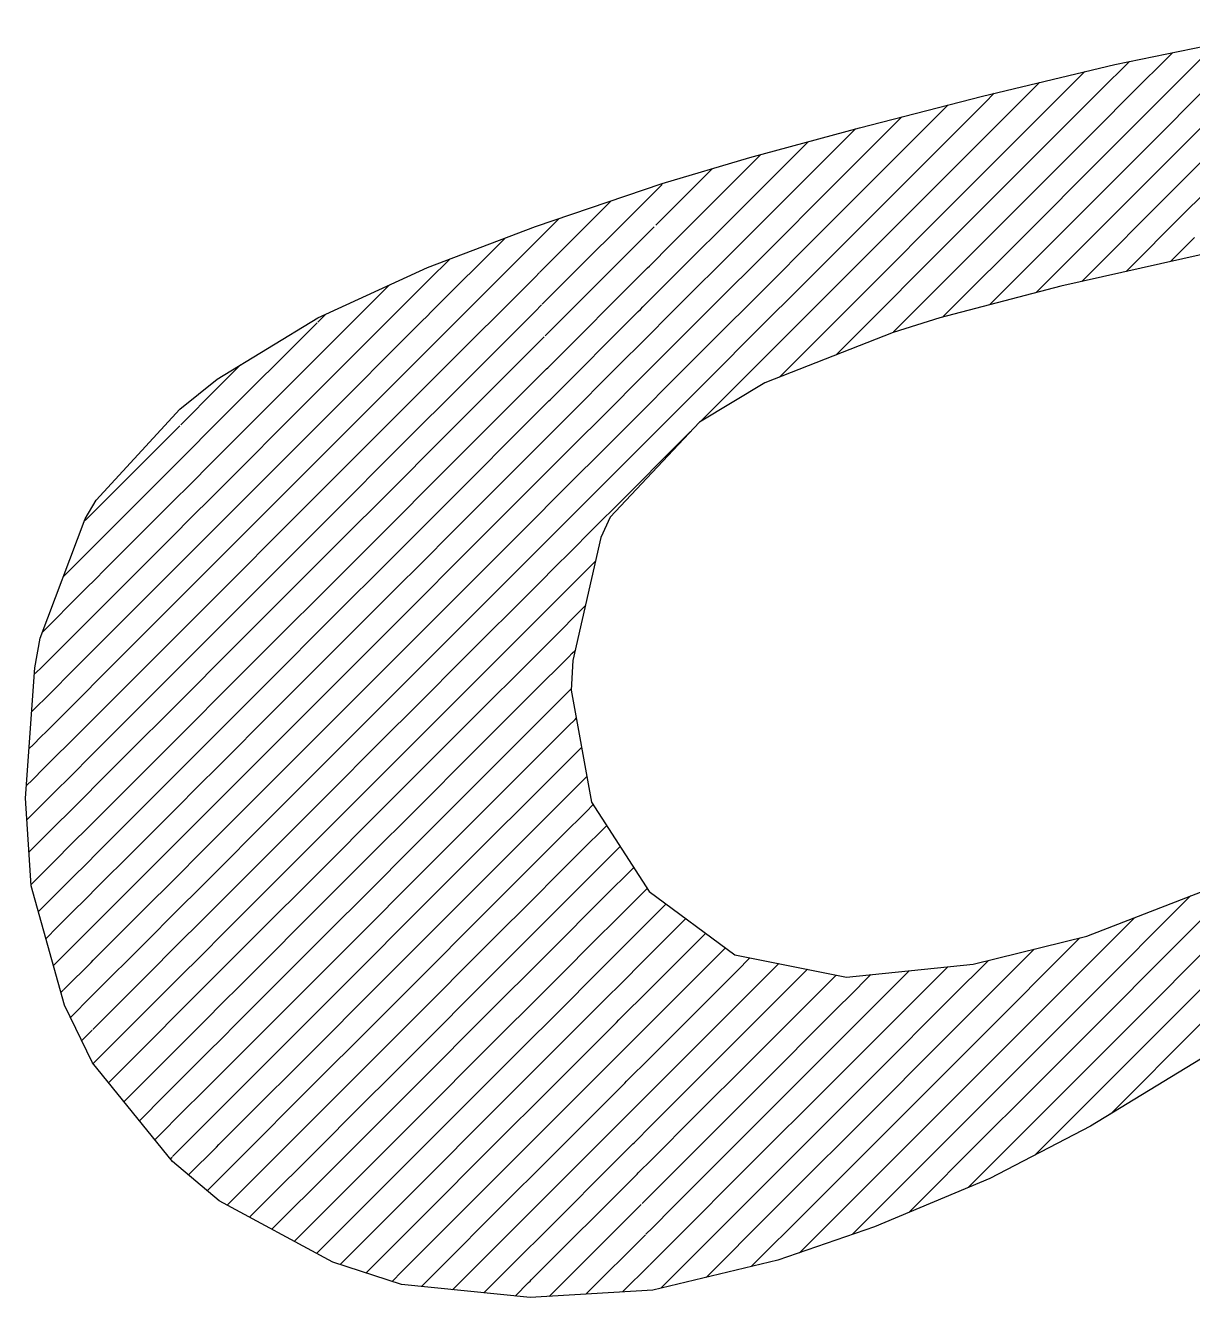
# Model space of a CAD drawing. Header units: metres. Extents: x 0 to 7795, y 0 to 4205.
# Drawn here: x 7299.44 to 7311.42, y 698.13 to 711.18 of the extents above; entities that cross this region are included whole.
import ezdxf

# ---------------------------------------------------------------- set-up
doc = ezdxf.new("R2010")
doc.units = ezdxf.units.M
doc.layers.add('MTH-CARIMBO-TXT1', color=1, linetype='Continuous')

msp = doc.modelspace()

# ---------------------------------------------------------------- linework, layer by layer
at = {"layer": 'MTH-CARIMBO-TXT1', "linetype": 'Continuous'}
for p, q in [((7310.656684, 710.701189), (7310.769801, 710.814306)), ((7310.768207, 710.459159), (7311.214009, 710.904961)), ((7310.879731, 710.21713), (7311.553935, 710.891334)), ((7309.494576, 709.892635), (7310.311965, 710.710023)), ((7310.580029, 710.624534), (7310.656684, 710.701189)), ((7309.391456, 710.143069), (7309.847107, 710.59872)), ((7309.597696, 709.642201), (7310.580029, 710.624534)), ((7309.288336, 710.393502), (7309.38225, 710.487416)), ((7310.466106, 710.157058), (7310.768207, 710.459159)), ((7310.991254, 709.9751), (7311.547507, 710.531353)), ((7308.09485, 709.553569), (7308.908984, 710.367703)), ((7308.144568, 709.249734), (7309.205794, 710.31096)), ((7309.205794, 710.31096), (7309.239574, 710.344739)), ((7309.239574, 710.344739), (7309.288336, 710.393502)), ((7308.045131, 709.857404), (7308.432769, 710.245042)), ((7309.154868, 709.90648), (7309.391456, 710.143069)), ((7309.700815, 709.391768), (7310.466106, 710.157058)), ((7310.352183, 709.689582), (7310.879731, 710.21713)), ((7311.102778, 709.73307), (7311.541079, 710.171371)), ((7306.921106, 709.086932), (7307.955744, 710.12157)), ((7306.89918, 709.41856), (7307.470636, 709.990015)), ((7308.990977, 709.742589), (7309.154868, 709.90648)), ((7309.070163, 709.468222), (7309.494576, 709.892635)), ((7310.238261, 709.222106), (7310.991254, 709.9751)), ((7306.852725, 709.725658), (7306.877254, 709.750187)), ((7306.877254, 709.750187), (7306.985528, 709.85846)), ((7307.80938, 709.621653), (7308.045131, 709.857404)), ((7311.214301, 709.49104), (7311.534651, 709.811389)), ((7306.022337, 709.248823), (7306.486292, 709.712778)), ((7306.070114, 708.943047), (7306.852725, 709.725658)), ((7306.943032, 708.755304), (7307.80938, 709.621653)), ((7308.194287, 708.945899), (7308.990977, 709.742589)), ((7308.985457, 709.029963), (7309.597696, 709.642201)), ((7309.803935, 709.141334), (7310.352183, 709.689582)), ((7310.124338, 708.75463), (7311.102778, 709.73307)), ((7304.74235, 708.32239), (7305.972236, 709.552275)), ((7307.599715, 709.058434), (7308.09485, 709.553569)), ((7310.280289, 708.557027), (7311.214301, 709.49104)), ((7304.714401, 708.647994), (7305.449039, 709.382632)), ((7306.769717, 709.289096), (7306.89918, 709.41856)), ((7308.77616, 709.174219), (7309.070163, 709.468222)), ((7308.900752, 708.591704), (7309.700815, 709.391768)), ((7311.325825, 709.24901), (7311.528222, 709.451408)), ((7305.906964, 709.13345), (7306.022337, 709.248823)), ((7306.117892, 708.637271), (7306.769717, 709.289096)), ((7307.390049, 708.495215), (7308.144568, 709.249734)), ((7310.735713, 708.658899), (7311.325825, 709.24901)), ((7304.686452, 708.973599), (7304.914781, 709.201927)), ((7304.770299, 707.996785), (7305.890646, 709.117133)), ((7308.244005, 708.642064), (7308.77616, 709.174219)), ((7308.855044, 708.192443), (7309.803935, 709.141334)), ((7309.907055, 708.8909), (7310.238261, 709.222106)), ((7303.609842, 708.250541), (7304.361111, 709.001811)), ((7304.673012, 708.960158), (7304.685152, 708.972298)), ((7306.686709, 708.852535), (7306.921106, 709.086932)), ((7306.964958, 708.423677), (7307.599715, 709.058434)), ((7308.561343, 708.605848), (7308.985457, 709.029963)), ((7311.191138, 708.76077), (7311.437348, 709.00698)), ((7303.641824, 707.928971), (7304.673012, 708.960158)), ((7305.841405, 708.714337), (7306.070114, 708.943047)), ((7306.165669, 708.331495), (7306.686709, 708.852535)), ((7307.180384, 707.931996), (7308.194287, 708.945899)), ((7309.333814, 708.31766), (7309.907055, 708.8909)), ((7303.577859, 708.572112), (7303.791498, 708.785751)), ((7305.823739, 708.696672), (7305.841405, 708.714337)), ((7306.603701, 708.415973), (7306.943032, 708.755304)), ((7310.010175, 708.640467), (7310.124338, 708.75463)), ((7303.673807, 707.6074), (7304.671158, 708.604751)), ((7304.671158, 708.604751), (7304.710217, 708.64381)), ((7304.798248, 707.671181), (7305.809057, 708.68199)), ((7305.775845, 708.295224), (7306.117892, 708.637271)), ((7305.809057, 708.68199), (7305.823739, 708.696672)), ((7307.175576, 707.573635), (7308.244005, 708.642064)), ((7308.293723, 708.338229), (7308.561343, 708.605848)), ((7308.346525, 708.037477), (7308.900752, 708.591704)), ((7309.812584, 708.442876), (7310.010175, 708.640467)), ((7302.443529, 707.791335), (7303.172317, 708.520124)), ((7302.449021, 707.443274), (7303.550316, 708.544569)), ((7303.550316, 708.544569), (7303.561453, 708.555706)), ((7303.561453, 708.555706), (7303.577859, 708.572112)), ((7306.986883, 708.092049), (7307.390049, 708.495215)), ((7304.669303, 708.249343), (7304.735283, 708.315322)), ((7305.710285, 707.876111), (7306.165669, 708.331495)), ((7306.213447, 708.025719), (7306.603701, 708.415973)), ((7306.520692, 707.979412), (7306.964958, 708.423677)), ((7307.756414, 707.800919), (7308.293723, 708.338229)), ((7302.438037, 708.139397), (7302.520453, 708.221813)), ((7303.512984, 708.153684), (7303.552149, 708.192849)), ((7303.552149, 708.192849), (7303.609842, 708.250541)), ((7303.70579, 707.285829), (7304.669303, 708.249343)), ((7304.826197, 707.345576), (7305.727468, 708.246847)), ((7305.727468, 708.246847), (7305.749425, 708.268804)), ((7305.749425, 708.268804), (7305.775845, 708.295224)), ((7301.406111, 707.10747), (7302.431661, 708.133021)), ((7302.454513, 707.095213), (7303.512984, 708.153684)), ((7306.437684, 707.54285), (7306.986883, 708.092049)), ((7303.542845, 707.829991), (7303.641824, 707.928971)), ((7304.667449, 707.893935), (7304.760348, 707.986834)), ((7305.644726, 707.456998), (7306.213447, 708.025719)), ((7306.261224, 707.719944), (7306.520692, 707.979412)), ((7307.008809, 707.760422), (7307.180384, 707.931996)), ((7302.387152, 707.734959), (7302.443529, 707.791335)), ((7303.475652, 707.762798), (7303.542845, 707.829991)), ((7303.737772, 706.964258), (7304.667449, 707.893935)), ((7304.854146, 707.019972), (7305.645879, 707.811705)), ((7305.645879, 707.811705), (7305.675111, 707.840937)), ((7305.675111, 707.840937), (7305.710285, 707.876111)), ((7301.405311, 707.460224), (7301.64412, 707.699033)), ((7301.40691, 706.754717), (7302.387152, 707.734959)), ((7302.460005, 706.747151), (7303.475652, 707.762798)), ((7304.785413, 707.658346), (7304.798248, 707.671181)), ((7305.579166, 707.037885), (7306.261224, 707.719944)), ((7306.370226, 707.121839), (7307.008809, 707.760422)), ((7303.533541, 707.467134), (7303.673807, 707.6074)), ((7303.769755, 706.642688), (7304.665595, 707.538528)), ((7304.665595, 707.538528), (7304.785413, 707.658346)), ((7306.309002, 707.414168), (7306.437684, 707.54285)), ((7301.030768, 707.085681), (7301.405311, 707.460224)), ((7302.342643, 707.336896), (7302.449021, 707.443274)), ((7303.43832, 707.371913), (7303.533541, 707.467134)), ((7305.513607, 706.618772), (7306.309002, 707.414168)), ((7305.56429, 707.376562), (7305.600798, 707.41307)), ((7305.600798, 707.41307), (7305.644726, 707.456998)), ((7301.40771, 706.401963), (7302.342643, 707.336896)), ((7302.465497, 706.39909), (7303.43832, 707.371913)), ((7303.524237, 707.104276), (7303.70579, 707.285829)), ((7304.663741, 707.18312), (7304.810479, 707.329858)), ((7304.810479, 707.329858), (7304.826197, 707.345576)), ((7304.882095, 706.694367), (7305.56429, 707.376562)), ((7303.801737, 706.321117), (7304.663741, 707.18312)), ((7300.172218, 706.227131), (7301.021097, 707.07601)), ((7301.047415, 706.748775), (7301.406111, 707.10747)), ((7302.298134, 706.938834), (7302.454513, 707.095213)), ((7303.400989, 706.981028), (7303.524237, 707.104276)), ((7304.835544, 707.00137), (7304.854146, 707.019972)), ((7305.448047, 706.199659), (7306.265033, 707.016646)), ((7305.526484, 706.985203), (7305.579166, 707.037885)), ((7301.40851, 706.04921), (7302.298134, 706.938834)), ((7302.470989, 706.051029), (7303.400989, 706.981028)), ((7303.514933, 706.741419), (7303.737772, 706.964258)), ((7304.661886, 706.827712), (7304.835544, 707.00137)), ((7304.910043, 706.368763), (7305.4827, 706.941419)), ((7305.4827, 706.941419), (7305.526484, 706.985203)), ((7301.017561, 706.718921), (7301.047415, 706.748775)), ((7301.064062, 706.411868), (7301.40691, 706.754717)), ((7302.253625, 706.540771), (7302.460005, 706.747151)), ((7303.83372, 705.999546), (7304.661886, 706.827712)), ((7300.208823, 705.910183), (7301.017561, 706.718921)), ((7303.363657, 706.590143), (7303.514933, 706.741419)), ((7303.505629, 706.378562), (7303.769755, 706.642688)), ((7304.660032, 706.472305), (7304.860609, 706.672882)), ((7304.860609, 706.672882), (7304.882095, 706.694367)), ((7305.45217, 706.557336), (7305.513607, 706.618772)), ((7301.40931, 705.696456), (7302.253625, 706.540771)), ((7302.476481, 705.702968), (7303.363657, 706.590143)), ((7304.937992, 706.043158), (7305.401111, 706.506277)), ((7305.401111, 706.506277), (7305.45217, 706.557336)), ((7300.245428, 705.593235), (7301.014025, 706.361832)), ((7301.014025, 706.361832), (7301.064062, 706.411868)), ((7301.080709, 706.074962), (7301.40771, 706.401963)), ((7302.209116, 706.142709), (7302.465497, 706.39909)), ((7303.326325, 706.199258), (7303.505629, 706.378562)), ((7303.865703, 705.677975), (7304.660032, 706.472305)), ((7304.885675, 706.344394), (7304.910043, 706.368763)), ((7300.161974, 706.216887), (7300.172218, 706.227131)), ((7303.496325, 706.015704), (7303.801737, 706.321117)), ((7304.658178, 706.116897), (7304.885675, 706.344394)), ((7300.048124, 706.103037), (7300.161974, 706.216887)), ((7301.41011, 705.343703), (7302.209116, 706.142709)), ((7302.481974, 705.354906), (7303.326325, 706.199258)), ((7303.897685, 705.356405), (7304.658178, 706.116897)), ((7305.319522, 706.071134), (7305.377856, 706.129469)), ((7305.377856, 706.129469), (7305.448047, 706.199659)), ((7300.282033, 705.276287), (7301.01049, 706.004743)), ((7301.01049, 706.004743), (7301.080709, 706.074962)), ((7301.097356, 705.738056), (7301.40851, 706.04921)), ((7302.164607, 705.744646), (7302.470989, 706.051029)), ((7303.288994, 705.808373), (7303.496325, 706.015704)), ((7303.487021, 705.652847), (7303.83372, 705.999546)), ((7304.656323, 705.761489), (7304.91074, 706.015906)), ((7304.91074, 706.015906), (7304.937992, 706.043158)), ((7304.965941, 705.717554), (7305.319522, 706.071134)), ((7300.052902, 705.754261), (7300.159617, 705.860977)), ((7300.159617, 705.860977), (7300.208823, 705.910183)), ((7299.825875, 705.527235), (7300.031619, 705.732979)), ((7300.031619, 705.732979), (7300.052902, 705.754261)), ((7301.006954, 705.647654), (7301.097356, 705.738056)), ((7301.41091, 704.990949), (7302.164607, 705.744646)), ((7302.120098, 705.346584), (7302.476481, 705.702968)), ((7302.487466, 705.006845), (7303.288994, 705.808373)), ((7303.929668, 705.034834), (7304.656323, 705.761489)), ((7304.935805, 705.687418), (7304.965941, 705.717554)), ((7300.15726, 705.505067), (7300.245428, 705.593235)), ((7300.318639, 704.959338), (7301.006954, 705.647654)), ((7301.114003, 705.401149), (7301.40931, 705.696456)), ((7303.251662, 705.417488), (7303.487021, 705.652847)), ((7303.477717, 705.289989), (7303.865703, 705.677975)), ((7304.654469, 705.406081), (7304.935805, 705.687418)), ((7304.99389, 705.391949), (7305.237933, 705.635992)), ((7305.237933, 705.635992), (7305.287831, 705.68589)), ((7300.057679, 705.405486), (7300.15726, 705.505067)), ((7299.613743, 704.961549), (7300.016063, 705.363869)), ((7300.016063, 705.363869), (7300.057679, 705.405486)), ((7301.003419, 705.290565), (7301.114003, 705.401149)), ((7301.13065, 705.064243), (7301.41011, 705.343703)), ((7301.41171, 704.638196), (7302.120098, 705.346584)), ((7302.075589, 704.948521), (7302.481974, 705.354906)), ((7302.492958, 704.658784), (7303.251662, 705.417488)), ((7303.468413, 704.927132), (7303.897685, 705.356405)), ((7303.961651, 704.713263), (7304.654469, 705.406081)), ((7304.652615, 705.050674), (7304.960871, 705.35893)), ((7304.960871, 705.35893), (7304.99389, 705.391949)), ((7300.154903, 705.149156), (7300.282033, 705.276287)), ((7300.355244, 704.64239), (7301.003419, 705.290565)), ((7303.21433, 705.026603), (7303.477717, 705.289989)), ((7305.021839, 705.066345), (7305.156343, 705.200849)), ((7305.156343, 705.200849), (7305.183845, 705.228351)), ((7300.000506, 704.994759), (7300.062457, 705.05671)), ((7300.062457, 705.05671), (7300.154903, 705.149156)), ((7300.999883, 704.933476), (7301.13065, 705.064243)), ((7303.993633, 704.391692), (7304.652615, 705.050674)), ((7304.985936, 705.030442), (7305.021839, 705.066345)), ((7299.608476, 704.602729), (7300.000506, 704.994759)), ((7300.152546, 704.793246), (7300.318639, 704.959338)), ((7300.391849, 704.325442), (7300.999883, 704.933476)), ((7301.147297, 704.727337), (7301.41091, 704.990949)), ((7301.41251, 704.285442), (7302.075589, 704.948521)), ((7302.03108, 704.550459), (7302.487466, 705.006845)), ((7302.49845, 704.310722), (7303.21433, 705.026603)), ((7303.176998, 704.635718), (7303.468413, 704.927132)), ((7303.459109, 704.564274), (7303.929668, 705.034834)), ((7304.65076, 704.695266), (7304.985936, 705.030442)), ((7300.067235, 704.707934), (7300.152546, 704.793246)), ((7299.98495, 704.62565), (7300.067235, 704.707934)), ((7300.996348, 704.576387), (7301.147297, 704.727337)), ((7301.98657, 704.152396), (7302.492958, 704.658784)), ((7303.449805, 704.201417), (7303.961651, 704.713263)), ((7304.025616, 704.070121), (7304.65076, 704.695266)), ((7304.648906, 704.339858), (7305.011002, 704.701954)), ((7305.011002, 704.701954), (7305.049788, 704.74074)), ((7305.049788, 704.74074), (7305.074754, 704.765706)), ((7299.536983, 704.531236), (7299.608476, 704.602729)), ((7299.630363, 704.271063), (7299.98495, 704.62565)), ((7300.150189, 704.437335), (7300.355244, 704.64239)), ((7300.428455, 704.008494), (7300.996348, 704.576387)), ((7301.163945, 704.390431), (7301.41171, 704.638196)), ((7301.41331, 703.932689), (7302.03108, 704.550459)), ((7302.503942, 703.962661), (7303.176998, 704.635718)), ((7303.139667, 704.244832), (7303.459109, 704.564274)), ((7300.072013, 704.359159), (7300.150189, 704.437335)), ((7299.565698, 704.206398), (7299.630363, 704.271063)), ((7299.969394, 704.25654), (7300.072013, 704.359159)), ((7300.147832, 704.081425), (7300.391849, 704.325442)), ((7300.992812, 704.219298), (7301.163945, 704.390431)), ((7301.180592, 704.053524), (7301.41251, 704.285442)), ((7301.942061, 703.754334), (7302.49845, 704.310722)), ((7303.440501, 703.83856), (7303.993633, 704.391692)), ((7304.057598, 703.748551), (7304.648906, 704.339858)), ((7304.647052, 703.984451), (7305.036067, 704.373466)), ((7299.499661, 704.140361), (7299.524521, 704.16522)), ((7299.524521, 704.16522), (7299.565698, 704.206398)), ((7299.65225, 703.939396), (7299.969394, 704.25654)), ((7300.46506, 703.691546), (7300.992812, 704.219298)), ((7301.41411, 703.579935), (7301.98657, 704.152396)), ((7302.509434, 703.6146), (7303.139667, 704.244832)), ((7303.102335, 703.853947), (7303.449805, 704.201417)), ((7299.953837, 703.88743), (7300.07679, 704.010383)), ((7300.07679, 704.010383), (7300.147832, 704.081425)), ((7300.145475, 703.725514), (7300.428455, 704.008494)), ((7300.989277, 703.862209), (7301.180592, 704.053524)), ((7303.431197, 703.475702), (7304.025616, 704.070121)), ((7305.012452, 703.996298), (7305.077892, 704.061737)), ((7305.077892, 704.061737), (7305.089686, 704.073532)), ((7299.518372, 703.805518), (7299.594413, 703.881559)), ((7299.594413, 703.881559), (7299.65225, 703.939396)), ((7299.674136, 703.607729), (7299.953837, 703.88743)), ((7301.197239, 703.716618), (7301.41331, 703.932689)), ((7301.897552, 703.356271), (7302.503942, 703.962661)), ((7304.089581, 703.42698), (7304.647052, 703.984451)), ((7304.645198, 703.629043), (7305.012452, 703.996298)), ((7299.472465, 703.759611), (7299.518372, 703.805518)), ((7300.501665, 703.374598), (7300.989277, 703.862209)), ((7301.414909, 703.227182), (7301.942061, 703.754334)), ((7302.514926, 703.266538), (7303.102335, 703.853947)), ((7303.065003, 703.463062), (7303.440501, 703.83856)), ((7303.421892, 703.112845), (7304.057598, 703.748551)), ((7304.986866, 703.617158), (7305.120395, 703.750687)), ((7305.120395, 703.750687), (7305.144462, 703.774754)), ((7299.938281, 703.51832), (7300.081568, 703.661608)), ((7300.081568, 703.661608), (7300.145475, 703.725514)), ((7300.143118, 703.369604), (7300.46506, 703.691546)), ((7300.985741, 703.505121), (7301.197239, 703.716618)), ((7301.853043, 702.958209), (7302.509434, 703.6146)), ((7304.121564, 703.105409), (7304.645198, 703.629043)), ((7304.643343, 703.273635), (7304.986866, 703.617158)), ((7299.512223, 703.445816), (7299.623128, 703.556721)), ((7299.623128, 703.556721), (7299.674136, 703.607729)), ((7299.696023, 703.276062), (7299.938281, 703.51832)), ((7300.53827, 703.05765), (7300.985741, 703.505121)), ((7301.213886, 703.379712), (7301.41411, 703.579935)), ((7299.445268, 703.378861), (7299.512223, 703.445816)), ((7300.086346, 703.312832), (7300.143118, 703.369604)), ((7300.140761, 703.013694), (7300.501665, 703.374598)), ((7300.982206, 703.148032), (7301.213886, 703.379712)), ((7301.415709, 702.874428), (7301.897552, 703.356271)), ((7302.520418, 702.918477), (7303.065003, 703.463062)), ((7303.027672, 703.072177), (7303.431197, 703.475702)), ((7303.412588, 702.749987), (7304.089581, 703.42698)), ((7304.96128, 703.238019), (7305.162899, 703.439638)), ((7305.162899, 703.439638), (7305.199238, 703.475977)), ((7299.506074, 703.086114), (7299.651843, 703.231883)), ((7299.651843, 703.231883), (7299.696023, 703.276062)), ((7299.922725, 703.149211), (7300.086346, 703.312832)), ((7301.230533, 703.042806), (7301.414909, 703.227182)), ((7301.808534, 702.560146), (7302.514926, 703.266538)), ((7304.153546, 702.783838), (7304.643343, 703.273635)), ((7304.641489, 702.918228), (7304.96128, 703.238019)), ((7299.71791, 702.944396), (7299.922725, 703.149211)), ((7300.574876, 702.740702), (7300.982206, 703.148032)), ((7302.99034, 702.681292), (7303.421892, 703.112845)), ((7303.403284, 702.38713), (7304.121564, 703.105409)), ((7304.935694, 702.858879), (7305.205403, 703.128588)), ((7305.205403, 703.128588), (7305.252151, 703.175337)), ((7305.252151, 703.175337), (7305.264285, 703.187471)), ((7299.45035, 703.030389), (7299.506074, 703.086114)), ((7299.907168, 702.780101), (7300.091124, 702.964056)), ((7300.091124, 702.964056), (7300.140761, 703.013694)), ((7300.138404, 702.657783), (7300.53827, 703.05765)), ((7300.97867, 702.790943), (7301.230533, 703.042806)), ((7302.52591, 702.570416), (7303.027672, 703.072177)), ((7305.291701, 702.861333), (7305.403021, 702.972653)), ((7299.499926, 702.726412), (7299.680558, 702.907044)), ((7299.680558, 702.907044), (7299.71791, 702.944396)), ((7301.24718, 702.705899), (7301.415709, 702.874428)), ((7301.416509, 702.521675), (7301.853043, 702.958209)), ((7301.764025, 702.162084), (7302.520418, 702.918477)), ((7304.185529, 702.462268), (7304.641489, 702.918228)), ((7304.639635, 702.56282), (7304.935694, 702.858879)), ((7305.247907, 702.817538), (7305.291701, 702.861333)), ((7299.471563, 702.698049), (7299.499926, 702.726412)), ((7299.739796, 702.612729), (7299.907168, 702.780101)), ((7300.136047, 702.301873), (7300.574876, 702.740702)), ((7300.611481, 702.423753), (7300.97867, 702.790943)), ((7300.975135, 702.433854), (7301.24718, 702.705899)), ((7302.953008, 702.290407), (7303.412588, 702.749987)), ((7303.39398, 702.024272), (7304.153546, 702.783838)), ((7304.910108, 702.47974), (7305.247907, 702.817538)), ((7305.331251, 702.54733), (7305.541758, 702.757836)), ((7299.493777, 702.366709), (7299.709273, 702.582206)), ((7299.709273, 702.582206), (7299.739796, 702.612729)), ((7299.891612, 702.410991), (7300.095901, 702.615281)), ((7300.095901, 702.615281), (7300.138404, 702.657783)), ((7301.719516, 701.764021), (7302.52591, 702.570416)), ((7302.531402, 702.222355), (7302.99034, 702.681292)), ((7301.263827, 702.368993), (7301.416509, 702.521675)), ((7301.417309, 702.168921), (7301.808534, 702.560146)), ((7303.384676, 701.661415), (7304.185529, 702.462268)), ((7304.217512, 702.140697), (7304.639635, 702.56282)), ((7304.63778, 702.207412), (7304.910108, 702.47974)), ((7304.884522, 702.1006), (7305.29041, 702.506489)), ((7305.29041, 702.506489), (7305.331251, 702.54733)), ((7305.370801, 702.233326), (7305.680494, 702.543019)), ((7299.761683, 702.281062), (7299.891612, 702.410991)), ((7300.13369, 701.945962), (7300.611481, 702.423753)), ((7300.648086, 702.106805), (7300.975135, 702.433854)), ((7300.971599, 702.076765), (7301.263827, 702.368993)), ((7302.915676, 701.899522), (7303.403284, 702.38713)), ((7305.410351, 701.919323), (7305.81923, 702.328202)), ((7299.568323, 702.087702), (7299.737988, 702.257367)), ((7299.737988, 702.257367), (7299.761683, 702.281062)), ((7299.876056, 702.041881), (7300.100679, 702.266505)), ((7300.100679, 702.266505), (7300.136047, 702.301873)), ((7301.675007, 701.365959), (7302.531402, 702.222355)), ((7302.536894, 701.874293), (7302.953008, 702.290407)), ((7304.249494, 701.819126), (7304.63778, 702.207412)), ((7304.858936, 701.721461), (7305.332914, 702.195439)), ((7305.332914, 702.195439), (7305.370801, 702.233326)), ((7310.344595, 701.196712), (7311.39792, 702.250037)), ((7300.131333, 701.590052), (7300.648086, 702.106805)), ((7300.684692, 701.789857), (7300.971599, 702.076765)), ((7301.280475, 702.032087), (7301.417309, 702.168921)), ((7301.418109, 701.816168), (7301.764025, 702.162084)), ((7303.375372, 701.298558), (7304.217512, 702.140697)), ((7304.635926, 701.852005), (7304.884522, 702.1006)), ((7305.842679, 701.998097), (7306.012908, 702.168326)), ((7299.645932, 701.811758), (7299.766703, 701.932529)), ((7299.766703, 701.932529), (7299.78357, 701.949395)), ((7299.78357, 701.949395), (7299.876056, 702.041881)), ((7299.860499, 701.672772), (7300.105457, 701.917729)), ((7300.105457, 701.917729), (7300.13369, 701.945962)), ((7300.968064, 701.719676), (7301.280475, 702.032087)), ((7302.878345, 701.508637), (7303.39398, 702.024272)), ((7305.375418, 701.884389), (7305.410351, 701.919323)), ((7305.449901, 701.60532), (7305.842679, 701.998097)), ((7305.845953, 701.647818), (7306.216201, 702.018066)), ((7310.337796, 701.543467), (7310.82107, 702.026741)), ((7311.262236, 701.7608), (7311.514041, 702.012605)), ((7300.128976, 701.234142), (7300.684692, 701.789857)), ((7301.297122, 701.695181), (7301.418109, 701.816168)), ((7301.630498, 700.967896), (7302.536894, 701.874293)), ((7302.542387, 701.526232), (7302.915676, 701.899522)), ((7303.366068, 700.9357), (7304.249494, 701.819126)), ((7304.281477, 701.497555), (7304.635926, 701.852005)), ((7304.83335, 701.342321), (7305.375418, 701.884389)), ((7305.849226, 701.297538), (7306.419494, 701.867806)), ((7309.225902, 700.785126), (7310.260661, 701.819885)), ((7299.805456, 701.617729), (7299.860499, 701.672772)), ((7300.721297, 701.472909), (7300.968064, 701.719676)), ((7300.964528, 701.362587), (7301.297122, 701.695181)), ((7301.418909, 701.463414), (7301.719516, 701.764021)), ((7302.841013, 701.117752), (7303.384676, 701.661415)), ((7304.634072, 701.496597), (7304.858936, 701.721461)), ((7305.8525, 700.947258), (7306.622788, 701.717546)), ((7309.200241, 701.113018), (7309.791819, 701.704596)), ((7310.351394, 700.849958), (7311.262236, 701.7608)), ((7310.940824, 701.085835), (7311.510068, 701.655079)), ((7299.723541, 701.535814), (7299.795418, 701.607691)), ((7299.795418, 701.607691), (7299.805456, 701.617729)), ((7299.844943, 701.303662), (7300.110235, 701.568954)), ((7300.110235, 701.568954), (7300.131333, 701.590052)), ((7301.585989, 700.569834), (7302.542387, 701.526232)), ((7304.807764, 700.963182), (7305.417921, 701.57334)), ((7305.417921, 701.57334), (7305.449901, 701.60532)), ((7305.489452, 701.291316), (7305.845953, 701.647818)), ((7306.742066, 701.483271), (7306.874098, 701.615302)), ((7306.785551, 701.173203), (7307.168725, 701.556377)), ((7309.17458, 701.440911), (7309.322976, 701.589307)), ((7310.13221, 701.337881), (7310.337796, 701.543467)), ((7300.126619, 700.878231), (7300.721297, 701.472909)), ((7301.313769, 701.358274), (7301.418909, 701.463414)), ((7302.547879, 701.178171), (7302.878345, 701.508637)), ((7303.356764, 700.572843), (7304.281477, 701.497555)), ((7304.313459, 701.175985), (7304.634072, 701.496597)), ((7305.855774, 700.596978), (7306.659071, 701.400275)), ((7306.659071, 701.400275), (7306.742066, 701.483271)), ((7306.829037, 700.863135), (7307.463353, 701.497451)), ((7306.872522, 700.553066), (7307.757981, 701.438526)), ((7307.888661, 701.215653), (7308.115582, 701.442573)), ((7307.924254, 700.897692), (7308.509707, 701.483145)), ((7307.959847, 700.579731), (7308.903832, 701.523717)), ((7309.094687, 701.361018), (7309.17458, 701.440911)), ((7299.80115, 701.25987), (7299.824133, 701.282852)), ((7299.827343, 701.286062), (7299.844943, 701.303662)), ((7300.757902, 701.155961), (7300.964528, 701.362587)), ((7300.960992, 701.005498), (7301.313769, 701.358274)), ((7301.419709, 701.110661), (7301.675007, 701.365959)), ((7302.803681, 700.726866), (7303.375372, 701.298558)), ((7304.632217, 701.141189), (7304.83335, 701.342321)), ((7305.460425, 701.26229), (7305.489452, 701.291316)), ((7305.529002, 700.977313), (7305.849226, 701.297538)), ((7307.995439, 700.26177), (7309.094687, 701.361018)), ((7309.251563, 700.457234), (7310.13221, 701.337881)), ((7310.619412, 700.410869), (7311.506096, 701.297553)), ((7299.898728, 701.003894), (7300.115012, 701.220178)), ((7300.115012, 701.220178), (7300.128976, 701.234142)), ((7300.131154, 700.529213), (7300.757902, 701.155961)), ((7301.541479, 700.171771), (7302.547879, 701.178171)), ((7303.34746, 700.209985), (7304.313459, 701.175985)), ((7304.345442, 700.854414), (7304.632217, 701.141189)), ((7304.782177, 700.584042), (7305.460425, 701.26229)), ((7306.544686, 700.932337), (7306.785551, 701.173203)), ((7307.794139, 701.12113), (7307.888661, 701.215653)), ((7309.896508, 700.748625), (7310.344595, 701.196712)), ((7300.794507, 700.839013), (7300.960992, 701.005498)), ((7300.957457, 700.648409), (7301.330416, 701.021368)), ((7301.330416, 701.021368), (7301.419709, 701.110661)), ((7302.553371, 700.830109), (7302.841013, 701.117752)), ((7306.916007, 700.242998), (7307.794139, 701.12113)), ((7308.881752, 700.794529), (7309.200241, 701.113018)), ((7310.358193, 700.503204), (7310.940824, 701.085835)), ((7300.014017, 700.76563), (7300.11979, 700.871402)), ((7301.420509, 700.757907), (7301.630498, 700.967896)), ((7302.766349, 700.335981), (7303.366068, 700.9357)), ((7304.630363, 700.785781), (7304.807764, 700.963182)), ((7304.756591, 700.204903), (7305.502929, 700.95124)), ((7305.502929, 700.95124), (7305.529002, 700.977313)), ((7305.568552, 700.66331), (7305.8525, 700.947258)), ((7305.859047, 700.246699), (7306.544686, 700.932337)), ((7307.680387, 700.653825), (7307.924254, 700.897692)), ((7310.57417, 700.012074), (7311.502123, 700.940027)), ((7300.289516, 700.334022), (7300.794507, 700.839013)), ((7301.347063, 700.684462), (7301.420509, 700.757907)), ((7301.49697, 699.773709), (7302.553371, 700.830109)), ((7303.338156, 699.847128), (7304.345442, 700.854414)), ((7304.377425, 700.532843), (7304.630363, 700.785781)), ((7306.430301, 700.464399), (7306.829037, 700.863135)), ((7308.031032, 699.94381), (7308.881752, 700.794529)), ((7308.668816, 700.22804), (7309.225902, 700.785126)), ((7309.277224, 700.129342), (7309.896508, 700.748625)), ((7309.660805, 700.159369), (7310.351394, 700.849958)), ((7300.831113, 700.522065), (7300.957457, 700.648409)), ((7300.953921, 700.29132), (7301.347063, 700.684462)), ((7302.558863, 700.482048), (7302.803681, 700.726866)), ((7304.731005, 699.825763), (7305.545432, 700.64019)), ((7305.545432, 700.64019), (7305.568552, 700.66331)), ((7306.959492, 699.93293), (7307.680387, 700.653825)), ((7300.447879, 700.138831), (7300.831113, 700.522065)), ((7301.421309, 700.405154), (7301.585989, 700.569834)), ((7301.452461, 699.375646), (7302.558863, 700.482048)), ((7302.729018, 699.945096), (7303.356764, 700.572843)), ((7303.328852, 699.48427), (7304.377425, 700.532843)), ((7304.628509, 700.430374), (7304.782177, 700.584042)), ((7305.608102, 700.349306), (7305.855774, 700.596978)), ((7306.315916, 699.99646), (7306.872522, 700.553066)), ((7307.566635, 700.186519), (7307.959847, 700.579731)), ((7309.425103, 699.570114), (7310.358193, 700.503204)), ((7301.36371, 700.347556), (7301.421309, 700.405154)), ((7304.409407, 700.211272), (7304.628509, 700.430374)), ((7305.587936, 700.329141), (7305.608102, 700.349306)), ((7305.862321, 699.896419), (7306.430301, 700.464399)), ((7308.455881, 699.661551), (7309.251563, 700.457234)), ((7310.364992, 700.15645), (7310.619412, 700.410869)), ((7300.867718, 700.205117), (7300.953921, 700.29132)), ((7300.950386, 699.934231), (7301.36371, 700.347556)), ((7302.564355, 700.133987), (7302.766349, 700.335981)), ((7304.705419, 699.446624), (7305.587936, 700.329141)), ((7305.647652, 700.035303), (7305.859047, 700.246699)), ((7306.201531, 699.528522), (7306.916007, 700.242998)), ((7307.452883, 699.719214), (7307.995439, 700.26177)), ((7308.066625, 699.625849), (7308.668816, 700.22804)), ((7300.606241, 699.94364), (7300.867718, 700.205117)), ((7301.422108, 700.0524), (7301.541479, 700.171771)), ((7301.508051, 699.077683), (7302.564355, 700.133987)), ((7302.691686, 699.554211), (7303.34746, 700.209985)), ((7303.319548, 699.121413), (7304.409407, 700.211272)), ((7304.626655, 700.074966), (7304.756591, 700.204903)), ((7307.002977, 699.622862), (7307.566635, 700.186519)), ((7308.242945, 699.095062), (7309.277224, 700.129342)), ((7309.302885, 699.801449), (7309.660805, 700.159369)), ((7309.801053, 699.59251), (7310.364992, 700.15645)), ((7300.94685, 699.577142), (7301.380357, 700.010649)), ((7301.380357, 700.010649), (7301.422108, 700.0524)), ((7304.44139, 699.889702), (7304.626655, 700.074966)), ((7304.679833, 699.067484), (7305.63044, 700.018091)), ((7305.63044, 700.018091), (7305.647652, 700.035303)), ((7305.865594, 699.546139), (7306.315916, 699.99646)), ((7300.764603, 699.748449), (7300.904323, 699.888169)), ((7300.904323, 699.888169), (7300.950386, 699.934231)), ((7302.569847, 699.785925), (7302.729018, 699.945096)), ((7302.654354, 699.163326), (7303.338156, 699.847128)), ((7303.310244, 698.758556), (7304.44139, 699.889702)), ((7305.687202, 699.7213), (7305.862321, 699.896419)), ((7306.087146, 699.060584), (7306.959492, 699.93293)), ((7307.339131, 699.251909), (7308.031032, 699.94381)), ((7301.397004, 699.673743), (7301.422908, 699.699647)), ((7301.422908, 699.699647), (7301.49697, 699.773709)), ((7301.737485, 698.953563), (7302.569847, 699.785925)), ((7304.473373, 699.568131), (7304.6248, 699.719558)), ((7304.6248, 699.719558), (7304.731005, 699.825763)), ((7304.654247, 698.688345), (7305.672943, 699.707041)), ((7305.672943, 699.707041), (7305.687202, 699.7213)), ((7307.046463, 699.312794), (7307.452883, 699.719214)), ((7308.504181, 699.002746), (7309.302885, 699.801449)), ((7300.922966, 699.553258), (7300.940928, 699.57122)), ((7301.11013, 699.386869), (7301.397004, 699.673743)), ((7303.30094, 698.395698), (7304.473373, 699.568131)), ((7305.972761, 698.592645), (7307.002977, 699.622862)), ((7307.225379, 698.784603), (7308.066625, 699.625849)), ((7308.102217, 699.307888), (7308.455881, 699.661551)), ((7309.328547, 699.473557), (7309.425103, 699.570114)), ((7301.966918, 698.829444), (7302.575339, 699.437864)), ((7302.575339, 699.437864), (7302.691686, 699.554211)), ((7302.617023, 698.772441), (7303.328852, 699.48427)), ((7304.622946, 699.364151), (7304.705419, 699.446624)), ((7305.726752, 699.407296), (7305.865594, 699.546139)), ((7305.868868, 699.195859), (7306.201531, 699.528522)), ((7309.113079, 699.25809), (7309.328547, 699.473557)), ((7301.302279, 699.225464), (7301.413652, 699.336837)), ((7301.413652, 699.336837), (7301.423708, 699.346893)), ((7301.423708, 699.346893), (7301.452461, 699.375646)), ((7304.505355, 699.24656), (7304.622946, 699.364151)), ((7304.628661, 698.309205), (7305.715447, 699.395992)), ((7305.715447, 699.395992), (7305.726752, 699.407296)), ((7305.958312, 698.224643), (7307.046463, 699.312794)), ((7307.383393, 698.589064), (7308.102217, 699.307888)), ((7303.500994, 698.242199), (7304.505355, 699.24656)), ((7305.766302, 699.093293), (7305.868868, 699.195859)), ((7307.089948, 699.002725), (7307.339131, 699.251909)), ((7302.196352, 698.705324), (7302.580831, 699.089803)), ((7302.580831, 699.089803), (7302.654354, 699.163326)), ((7302.665846, 698.467711), (7303.319548, 699.121413)), ((7304.621092, 699.008743), (7304.679833, 699.067484)), ((7304.814011, 698.141002), (7305.757951, 699.084942)), ((7305.872142, 698.84558), (7306.087146, 699.060584)), ((7308.13781, 698.989927), (7308.242945, 699.095062)), ((7303.821983, 698.209635), (7304.537338, 698.924989)), ((7304.537338, 698.924989), (7304.621092, 699.008743)), ((7306.422784, 698.335561), (7307.089948, 699.002725)), ((7307.924122, 698.776239), (7308.13781, 698.989927)), ((7305.805852, 698.77929), (7305.872142, 698.84558)), ((7307.133433, 698.692657), (7307.225379, 698.784603)), ((7302.425786, 698.581204), (7302.586323, 698.741742)), ((7302.586323, 698.741742), (7302.617023, 698.772441)), ((7302.932815, 698.381127), (7303.310244, 698.758556)), ((7304.569321, 698.603418), (7304.619237, 698.653335)), ((7304.619237, 698.653335), (7304.654247, 698.688345)), ((7305.190374, 698.163812), (7305.800454, 698.773892)), ((7306.887256, 698.44648), (7307.133433, 698.692657)), ((7304.142973, 698.177071), (7304.569321, 698.603418)), ((7305.875415, 698.4953), (7305.972761, 698.592645)), ((7303.199784, 698.294542), (7303.30094, 698.395698)), ((7305.566737, 698.186621), (7305.842958, 698.462843)), ((7305.845402, 698.465286), (7305.875415, 698.4953)), ((7304.463962, 698.144507), (7304.601303, 698.281848)), ((7304.601303, 698.281848), (7304.617383, 698.297928)), ((7304.617383, 698.297928), (7304.628661, 698.309205))]:
    msp.add_line(p, q, dxfattribs=at)
for points in [[(7311.517192, 708.833703), (7310.064415, 708.50874), (7308.821909, 708.183777), (7308.344021, 708.030853), (7307.025053, 707.514735), (7306.356011, 707.113309), (7305.438468, 706.13842), (7305.34289, 705.928149), (7305.056158, 704.666527), (7305.037043, 704.36068), (7305.247313, 703.21375), (7305.839893, 702.296207), (7306.719205, 701.646281), (7307.866134, 701.416895), (7309.165987, 701.550703), (7310.332032, 701.837436), (7311.517192, 702.296207), (7311.517192, 708.833703), (7311.555423, 710.974637), (7311.555423, 711.47164)], [(7311.498076, 700.575814), (7310.370263, 699.887656), (7309.338027, 699.352423), (7308.152867, 698.85542), (7307.158861, 698.511341), (7305.878124, 698.205493), (7304.616502, 698.129031), (7303.297533, 698.26284), (7302.59026, 698.492226), (7301.424216, 699.123037), (7300.946329, 699.524462), (7300.124363, 700.537583), (7299.837631, 701.130163), (7299.493552, 702.353554), (7299.436205, 703.251981), (7299.531783, 704.590065), (7299.589129, 704.895913), (7300.047901, 706.119304), (7300.162594, 706.310459), (7301.022791, 707.247118), (7301.4051, 707.552966), (7302.437337, 708.183777), (7303.56515, 708.699895), (7304.673848, 709.120435), (7305.973701, 709.560092), (7306.872129, 709.827708), (7307.999943, 710.133556), (7309.261565, 710.458519), (7310.618764, 710.783483), (7311.555423, 710.974637)]]:
    msp.add_lwpolyline(points, dxfattribs=at)

doc.saveas('drawing.dxf')
